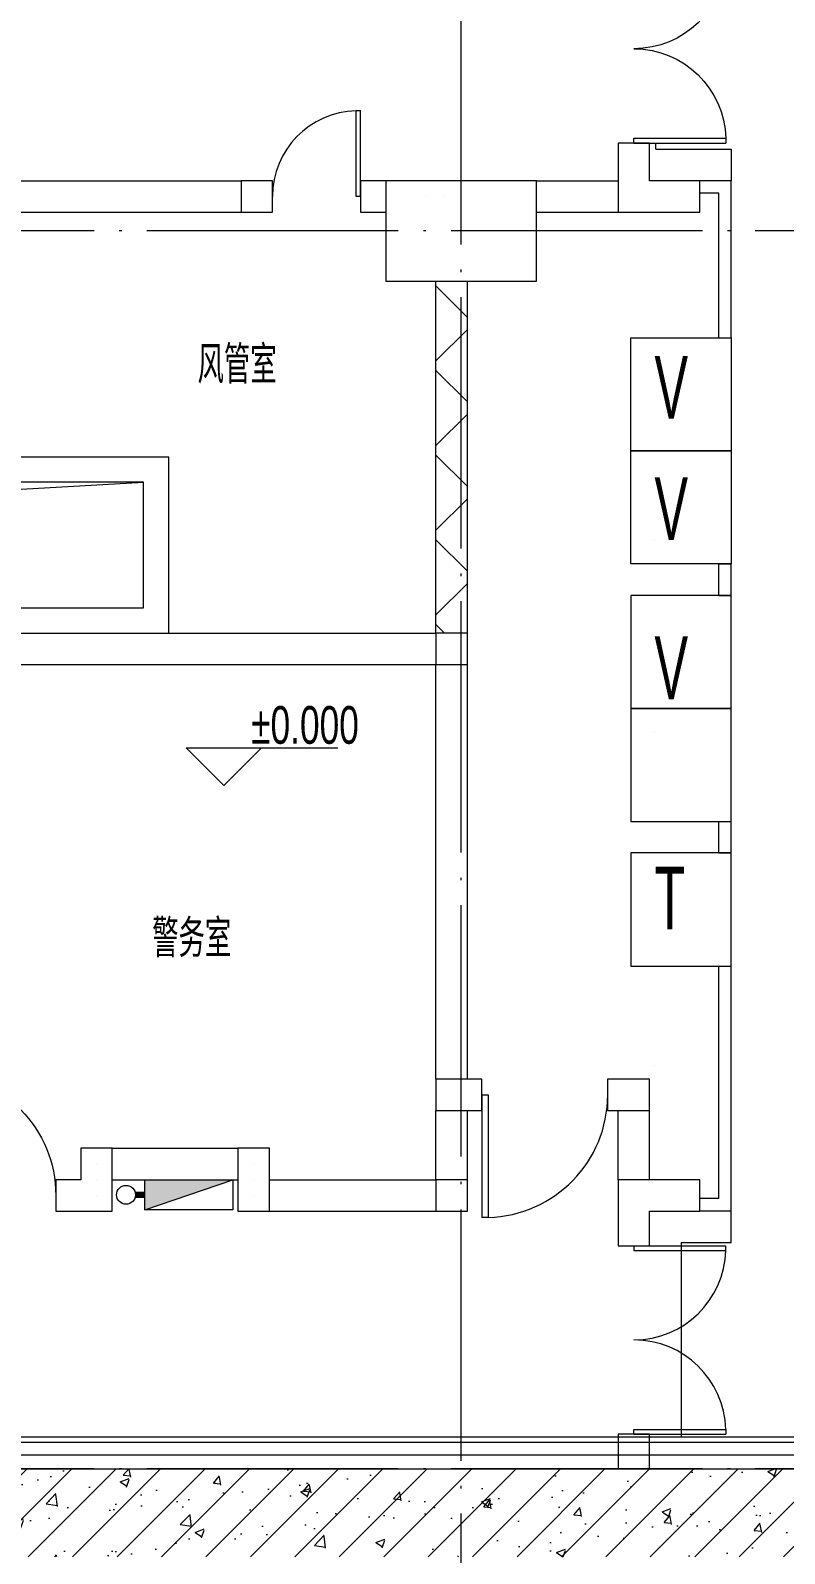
# Model space of a CAD drawing. Extents: x 13114849 to 13479250, y 160225 to 278773.
# Drawn here: x 13313971 to 13319971, y 184185 to 196305 of the extents above; entities that cross this region are included whole.
import ezdxf

# ---------------------------------------------------------------- set-up
doc = ezdxf.new("R2010")
doc.units = 0
doc.header["$LTSCALE"] = 1000
doc.header["$MEASUREMENT"] = 0
doc.linetypes.add('DOTE', pattern=[2.42, 2, -0.2, 0.02, -0.2])
doc.layers.add('建筑底图', color=8, linetype='Continuous', lineweight=13)
doc.styles.add('C', font='HZTXT_E', dxfattribs={"width": 0.7, "bigfont": 'HZTXT'})

# ---------------------------------------------------------------- blocks, each defined once
blk = doc.blocks.new('_FZH')
blk.add_lwpolyline([(-0.5, -0.5), (0.5, -0.5), (0.5, 0.5), (-0.5, 0.5)], close=True)
blk = doc.blocks.new('$DorLib2D$00000001')
for p, q in [((0.45, 0.975), (0.5, 0.975)), ((0.45, 0), (0.45, 0.975)), ((0.5, 0), (0.5, 0.975)), ((0.5, 0), (0.45, 0))]:
    blk.add_line(p, q)
at = {"lineweight": 13}
blk.add_arc((0.475, 0), 0.975, 91.4693, 180, dxfattribs=at)
blk = doc.blocks.new('$DorLib2D$00000002')
for p, q in [((-0.5, 0), (-0.5, 0.4875)), ((-0.475, 0.4875), (-0.5, 0.4875)), ((-0.475, 0), (-0.475, 0.4875)), ((0.475, 0), (0.475, 0.4875)), ((0.475, 0.4875), (0.5, 0.4875)), ((0.5, 0), (0.5, 0.4875)), ((-0.5, 0), (-0.475, 0)), ((0.5, 0), (0.475, 0))]:
    blk.add_line(p, q)
at = {"lineweight": 13}
for centre, start, end in [((-0.4875, 0), 0, 88.53072), ((0.4875, 0), 91.46928, 180)]:
    blk.add_arc(centre, 0.4875, start, end, dxfattribs=at)
blk = doc.blocks.new('3#消火栓')
at = {"ltscale": 3.5}
blk.add_hatch(color=256, dxfattribs=at).paths.add_polyline_path([(-350, 240), (-350, 0), (350, 240)])
blk.add_line((-350, 0), (350, 240))
at = {"const_width": 50}
blk.add_lwpolyline([(-350, 120), (-425, 120)], dxfattribs=at)
blk.add_lwpolyline([(-350, 240), (350, 240), (350, 0), (-350, 0)], close=True)
blk.add_circle((-500, 120), 75)

msp = doc.modelspace()

# ---------------------------------------------------------------- hatches: boundary and pattern name
at = {"layer": '建筑底图'}
h = msp.add_hatch(dxfattribs=at)
h.set_pattern_fill('ANSI37', color=8, scale=300, style=0)
h.set_pattern_definition([(45, (0, 0), (-336.759605, 336.759605), []), (135, (0, 0), (-336.759605, -336.759605), [])])
h.paths.add_polyline_path([(13317447.4, 194309.5), (13317197.4, 194309.5), (13317197.4, 191509.5), (13317447.4, 191509.5)])
h = msp.add_hatch(dxfattribs=at)
h.set_pattern_fill('钢筋混凝土', color=256, scale=100, style=0)
h.set_pattern_definition([(45, (793255.26, 8e-09), (-176.7766953, 176.7766953), []), (50, (793255.26, 8e-09), (717.260183, -62.752135), [75, -825]), (355, (793255.26, 8e-09), (-138.751334, 752.192134), [60, -660]), (100.4514, (793315, -5.2), (578.50938, 689.439542), [63.74019, -701.14211]), (46.1842, (793255.26, 200), (1067.24105, -165.519014), [112.5, -1237.5]), (96.6356, (793344.2, 186.2), (934.662706, 974.11787), [95.61029, -1051.713]), (351.1842, (793255.3, 200), (934.66195, 974.1186), [90, -990]), (21, (793355.26, 150), (596.907052, -402.61889), [75, -825]), (326, (793355.26, 150), (243.31533, 725.150045), [60, -660]), (71.4514, (793405, 116.45), (840.22263, 322.530497), [63.74019, -701.14211]), (37.5, (793255.26, 8e-09), (12.1598553, 332.893854), [0, -652, 0, -670, 0, -662.5]), (7.5, (793255.26, 8e-09), (263.069537, 394.411712), [0, -382, 0, -637, 0, -252.5]), (327.5, (793032.26, 8e-09), (533.822436, -22.554872), [0, -250, 0, -780, 0, -1035]), (317.5, (792932.26, 8e-09), (583.18617, 100.104982), [0, -325, 0, -518, 0, -735])])
h.paths.add_polyline_path([(13326297.4, 182478), (13326897.4, 182478), (13326897.4, 184859.5), (13311597.4, 184859.5), (13311597.4, 184159.5), (13326297.4, 184159.5)])

# ---------------------------------------------------------------- linework, layer by layer
at = {"layer": '建筑底图', "color": 8, "linetype": 'DOTE'}
for p, q in [((13317397.4, 180083), (13317397.4, 209559.5)), ((13474197.4, 194709.5), (13119297.4, 194709.5)), ((13474197.4, 184859.5), (13119297.4, 184859.5))]:
    msp.add_line(p, q, dxfattribs=at)
at = {"layer": '建筑底图', "color": 8}
for p, q in [((13318647.4, 195409.5), (13318647.4, 194859.5)), ((13318897.4, 195409.5), (13318647.4, 195409.5)), ((13318897.4, 195109.5), (13318897.4, 195409.5)), ((13311597.4, 195109.5), (13315647.4, 195109.5)), ((13316597.4, 195109.5), (13316597.4, 194859.5)), ((13316797.4, 195109.5), (13316597.4, 195109.5)), ((13317997.4, 195109.5), (13318647.4, 195109.5)), ((13319297.4, 195109.5), (13318897.4, 195109.5)), ((13319297.4, 194859.5), (13319297.4, 195109.5)), ((13319547.4, 195109.5), (13319297.4, 195109.5)), ((13319547.4, 193859.5), (13319547.4, 195109.5)), ((13317122.4, 194984.5), (13317122.4, 194984.5)), ((13317259.9, 194984.5), (13317259.9, 194984.5)), ((13317397.4, 194984.5), (13317397.4, 194984.5)), ((13319447.4, 195009.5), (13319297.4, 195009.5)), ((13319447.4, 193859.5), (13319447.4, 195009.5)), ((13311597.4, 194859.5), (13315647.4, 194859.5)), ((13316597.4, 194859.5), (13316797.4, 194859.5)), ((13317997.4, 194859.5), (13318647.4, 194859.5)), ((13318647.4, 194859.5), (13319297.4, 194859.5)), ((13317197.4, 191509.5), (13317197.4, 194309.5)), ((13317447.4, 191509.5), (13317447.4, 194309.5)), ((13319447.4, 193859.5), (13319547.4, 193859.5)), ((13319447.4, 192059.5), (13319547.4, 192059.5)), ((13319447.4, 191809.5), (13319447.4, 192059.5)), ((13319547.4, 191809.5), (13319547.4, 192059.5)), ((13319447.4, 191809.5), (13319547.4, 191809.5)), ((13312972.4, 191509.5), (13317197.4, 191509.5)), ((13312972.4, 191259.5), (13317197.4, 191259.5)), ((13317197.4, 187959.5), (13317197.4, 191259.5)), ((13317447.4, 187959.5), (13317447.4, 191259.5)), ((13319447.4, 190009.5), (13319547.4, 190009.5)), ((13319447.4, 189759.5), (13319447.4, 190009.5)), ((13319547.4, 189759.5), (13319547.4, 190009.5)), ((13319447.4, 189759.5), (13319547.4, 189759.5)), ((13319447.4, 188859.5), (13319547.4, 188859.5)), ((13319447.4, 187009.5), (13319447.4, 188859.5)), ((13319547.4, 186909.5), (13319547.4, 188859.5)), ((13317197.4, 187159.5), (13317197.4, 187709.5)), ((13317447.4, 187159.5), (13317447.4, 187709.5)), ((13318647.4, 187159.5), (13318647.4, 187709.5)), ((13318897.4, 187159.5), (13318897.4, 187709.5)), ((13314372.4, 187409.5), (13314372.4, 187159.5)), ((13314622.4, 187409.5), (13314372.4, 187409.5)), ((13314622.4, 187409.5), (13315622.4, 187409.5)), ((13314622.4, 186909.5), (13314622.4, 187409.5)), ((13314497.4, 187284.5), (13314497.4, 187284.5)), ((13315747.4, 187284.5), (13315747.4, 187284.5))]:
    msp.add_line(p, q, dxfattribs=at)
at = {"layer": '建筑底图', "color": 8, "ltscale": 3}
for p, q in [((13318947.4, 195359.5), (13318947.4, 195409.5)), ((13318947.4, 195359.5), (13319547.4, 195359.5)), ((13319547.4, 195359.5), (13319547.4, 195109.5))]:
    msp.add_line(p, q, dxfattribs=at)
at = {"layer": '建筑底图'}
for p, q in [((13315209.4, 190595.6), (13316415.5, 190595.6)), ((13315509.4, 190295.6), (13315209.4, 190595.6)), ((13315509.4, 190295.6), (13315809.4, 190595.6)), ((13314172.4, 187159.5), (13314172.4, 186909.5)), ((13314372.4, 187159.5), (13314172.4, 187159.5)), ((13314497.4, 187159.5), (13314497.4, 187159.5)), ((13314622.4, 187159.5), (13315622.4, 187159.5)), ((13315747.4, 187159.5), (13315747.4, 187159.5)), ((13315872.4, 187159.5), (13317197.4, 187159.5)), ((13319297.4, 187159.5), (13318647.4, 187159.5)), ((13318647.4, 187159.5), (13318647.4, 186634.5)), ((13319297.4, 186909.5), (13319297.4, 187159.5)), ((13314497.4, 187034.5), (13314497.4, 187034.5)), ((13315747.4, 187034.5), (13315747.4, 187034.5)), ((13314172.4, 186909.5), (13314622.4, 186909.5)), ((13315872.4, 186909.5), (13317197.4, 186909.5)), ((13318897.4, 186909.5), (13319297.4, 186909.5)), ((13318897.4, 186634.5), (13318897.4, 186909.5)), ((13319447.4, 187009.5), (13319297.4, 187009.5)), ((13319547.4, 186909.5), (13319297.4, 186909.5)), ((13318647.4, 186634.5), (13318897.4, 186634.5)), ((13327147.4, 185109.5), (13305622.4, 185109.5)), ((13310687.4, 185069.5), (13327147.4, 185069.5)), ((13310787.4, 184969.5), (13327147.4, 184969.5)), ((13310897.4, 184859.5), (13326897.4, 184859.5))]:
    msp.add_line(p, q, dxfattribs=at)
at = {"layer": '建筑底图', "ltscale": 3}
for p, q in [((13319547.4, 186659.5), (13319547.4, 187059.5)), ((13319147.4, 186659.5), (13319147.4, 185109.5)), ((13319147.4, 186659.5), (13319547.4, 186659.5))]:
    msp.add_line(p, q, dxfattribs=at)
at = {"layer": '建筑底图', "color": 8, "ltscale": 3}
for points in [[(13319547.4, 193859.5), (13319547.4, 192959.5), (13318747.4, 192959.5), (13318747.4, 193859.5)], [(13313221.9, 192909.5), (13313221.9, 191509.5), (13315071.9, 191509.5), (13315071.9, 192909.5)], [(13319547.4, 192959.5), (13319547.4, 192059.5), (13318747.4, 192059.5), (13318747.4, 192959.5)], [(13319547.4, 190909.5), (13319547.4, 191809.5), (13318747.4, 191809.5), (13318747.4, 190909.5)], [(13319547.4, 190009.5), (13319547.4, 190909.5), (13318747.4, 190909.5), (13318747.4, 190009.5)], [(13319547.4, 188859.5), (13319547.4, 189759.5), (13318747.4, 189759.5), (13318747.4, 188859.5)]]:
    msp.add_lwpolyline(points, close=True, dxfattribs=at)
at = {"layer": '建筑底图', "color": 8}
for points in [[(13313421.9, 191709.5), (13313523.8, 192633), (13314871.9, 192709.5), (13313421.9, 192709.5)], [(13313421.9, 192709.5), (13313421.9, 191709.5), (13314871.9, 191709.5), (13314871.9, 192709.5)]]:
    msp.add_lwpolyline(points, close=True, dxfattribs=at)

# ---------------------------------------------------------------- block references
at = {"layer": '建筑底图', "color": 8, "ltscale": 3}
for name, p, xscale, yscale, zscale, rotation in [('$DorLib2D$00000002', (13318772.4, 196159.5), 1500, -1500, 1500, 90), ('$DorLib2D$00000001', (13316247.4, 194984.5), 700, 700, 700, 6.440102937561035e-11), ('_FZH', (13317322.4, 191384.5), 250.0000015597325, 250.000036969781, 250.000036969781, 270)]:
    msp.add_blockref(name, p, dxfattribs=dict(at, xscale=xscale, yscale=yscale, zscale=zscale, rotation=rotation))
at = {"layer": '建筑底图', "color": 8}
for name, p, xscale, yscale, zscale, rotation in [('_FZH', (13315772.4, 194984.5), 250.000000678061, 250.000000678061, 250.000000678061, 270), ('_FZH', (13317397.4, 194709.5), 800, 1200, 1200, 270), ('$DorLib2D$00000001', (13313672.4, 187034.5), -1000, 1000, -1000, 2.401096977045502e-07), ('_FZH', (13317380.5, 187834.5), 250.0000172222499, 366.307972624898, 366.307972624898, 270), ('_FZH', (13318730.5, 187834.5), 249.9999968660413, 333.6920018922538, 333.6920018922538, 270), ('$DorLib2D$00000001', (13318063.7, 187834.5), -1000, -1000, -1000, 2.145391353371401e-06), ('_FZH', (13315747.4, 187159.5), 500.0000762454001, 250, 250, 269.9999999701179)]:
    msp.add_blockref(name, p, dxfattribs=dict(at, xscale=xscale, yscale=yscale, zscale=zscale, rotation=rotation))
at = {"layer": '建筑底图', "ltscale": 100}
msp.add_blockref('3#消火栓', (13315231.4, 186919.5), dxfattribs=at)
at = {"layer": '建筑底图', "yscale": 250, "zscale": 250}
for p, xscale, rotation in [((13317322.4, 187034.5), 250, 270), ((13318772.4, 184997), 274.9986907125567, 269.9999997201938)]:
    msp.add_blockref('_FZH', p, dxfattribs=dict(at, xscale=xscale, rotation=rotation))
at = {"layer": '建筑底图', "ltscale": 3, "xscale": 1500, "yscale": 1500, "zscale": 1500, "rotation": 270}
msp.add_blockref('$DorLib2D$00000002', (13318772.4, 185884.5), dxfattribs=at)

# ---------------------------------------------------------------- texts
at = {"layer": '建筑底图', "color": 8, "style": 'C'}
for s, height, width, p in [('风管室', 300, 0.7, (13315300.2, 193495.1)), ('V', 500, 0.6, (13318935.9, 193214.8)), ('V', 500, 0.6, (13318935.9, 192249.8)), ('V', 500, 0.6, (13318935.9, 190982.8)), ('T', 500, 0.6, (13318935.9, 189151.3)), ('警务室', 300, 0.7, (13314939.2, 188929.5))]:
    msp.add_text(s, height=height, dxfattribs=dict(at, width=width)).set_placement(p)
at = {"layer": '建筑底图', "color": 8, "ltscale": 3, "style": 'C', "width": 0.6}
for p in [(13318935.9, 192249.8), (13318935.9, 191866.4), (13318935.9, 190716.4), (13318935.9, 188066.4)]:
    msp.add_text('V', height=3, dxfattribs=at).set_placement(p)
at = {"layer": '建筑底图', "style": 'C', "width": 0.7}
msp.add_text('%%P0.000', height=300, dxfattribs=at).set_placement((13315727.2, 190628.5))
at = {"layer": '建筑底图', "ltscale": 3, "style": 'C', "width": 0.6}
msp.add_text('V', height=3, dxfattribs=at).set_placement((13319135.9, 185299.8))

doc.saveas('drawing.dxf')
